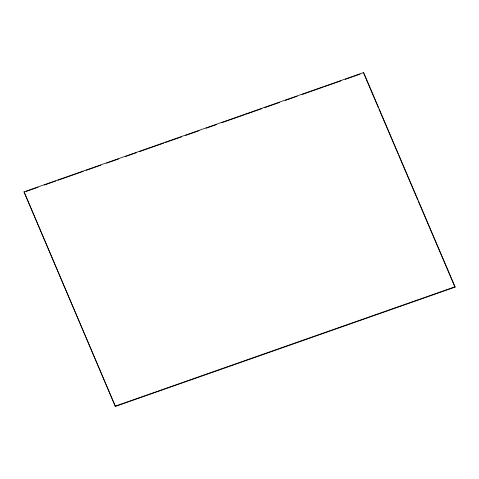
<?xml version="1.0" encoding="UTF-8"?>
<svg xmlns="http://www.w3.org/2000/svg" width="479" height="479" viewBox="0 0 479 479"><rect width="100%" height="100%" fill="white"/><g stroke="black" fill="none" stroke-linecap="round" stroke-linejoin="round"><path stroke-width="0.72" d="M24.016 191.839L115.379 406.443L454.984 287.161L455.05 286.777L363.621 72.557L24.016 191.839L115.379 406.443M363.555 72.94L363.621 72.557M26.07 191.48L38.069 187.259M44.427 185.032L55.72 181.062M57.839 180.32L83.256 171.392M86.082 170.398L100.907 165.189M106.56 163.207L118.558 158.992M125.618 156.513L136.21 152.789M139.742 151.55L163.746 143.119M165.159 142.622L181.397 136.922M185.636 135.431L199.048 130.719M206.108 128.24L216.7 124.522M221.639 122.786L244.236 114.852M245.649 114.355L261.887 108.649M264.713 107.655L279.538 102.452M285.185 100.464L297.19 96.249M302.129 94.513L323.313 87.076M324.726 86.579L340.964 80.873M345.197 79.388L360.028 74.179M115.445 406.06L455.05 286.777M363.848 73.628L378.5 107.955M379.087 109.332L398.133 153.963M398.72 155.334L417.766 199.965M418.353 201.336L454.984 287.161"/></g></svg>
